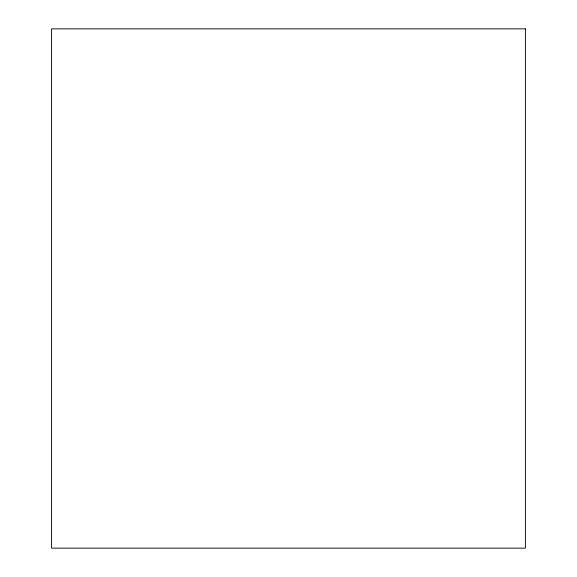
<?xml version="1.0" encoding="UTF-8"?>
<svg xmlns="http://www.w3.org/2000/svg" width="577" height="577" viewBox="0 0 577 577"><rect width="100%" height="100%" fill="white"/><g stroke="black" fill="none" stroke-linecap="round" stroke-linejoin="round"><path stroke-width="0.87" d="M525.409 28.85L51.591 28.85L51.591 548.15L525.409 548.15L525.409 28.85"/></g></svg>
